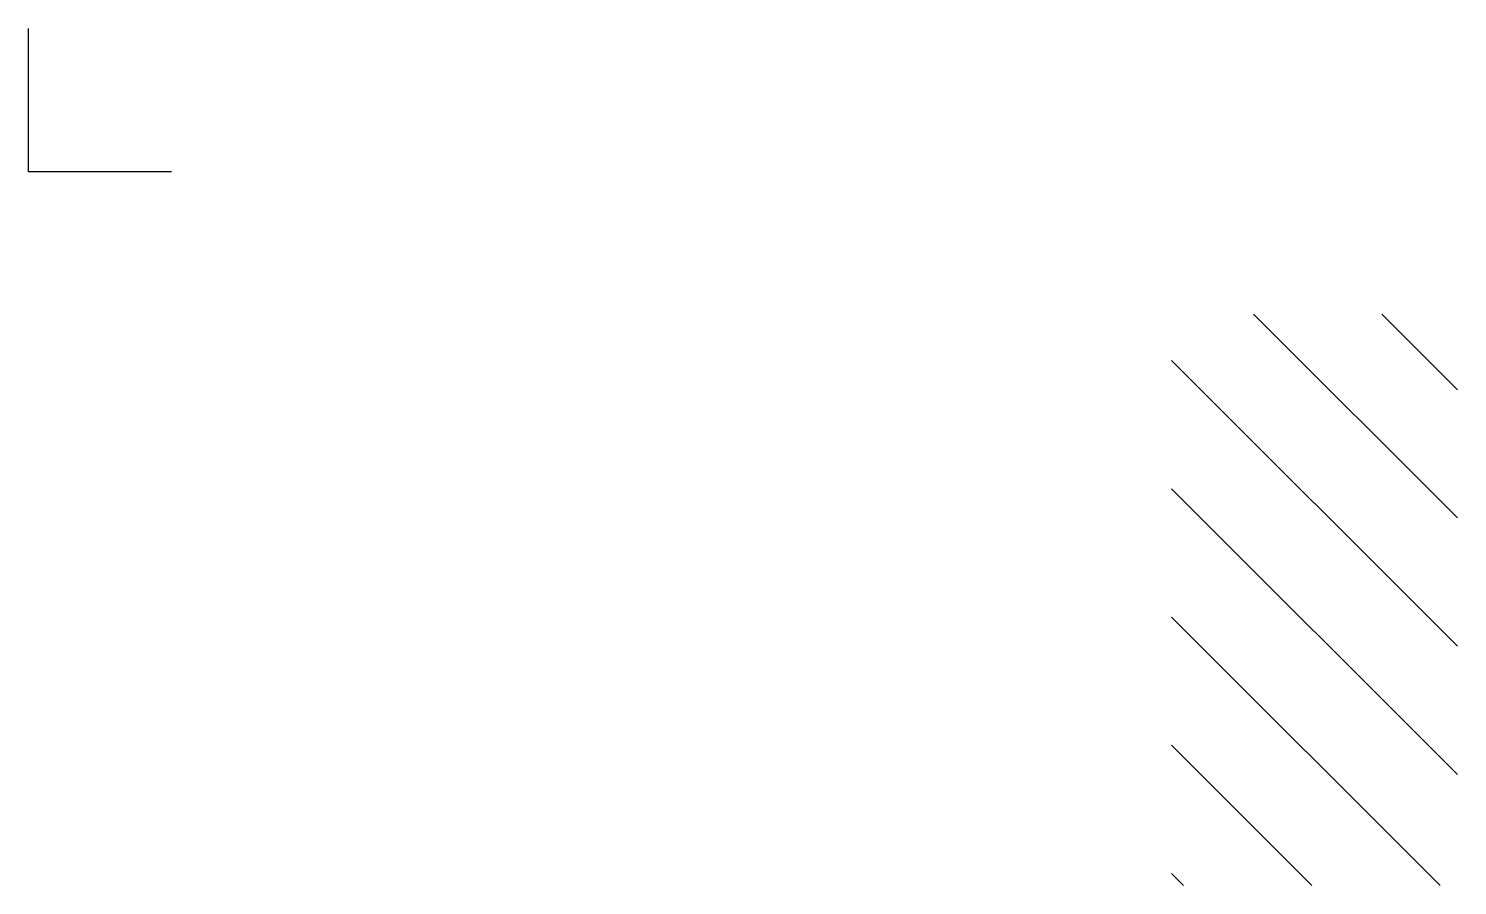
# Model space of a CAD drawing. Header units: millimetres. Extents: x 0 to 100, y 0 to 60.
import ezdxf

# ---------------------------------------------------------------- set-up
doc = ezdxf.new("R2010")
doc.units = ezdxf.units.MM

# ---------------------------------------------------------------- blocks, each defined once
blk = doc.blocks.new('HACHURE')
h = blk.add_hatch()
h.set_pattern_fill('ANSI31')
h.paths.add_polyline_path([(0, 0), (20, 0), (20, 10), (0, 10)])
blk = doc.blocks.new('STYLE')
blk.add_line((0, 0), (0, 10))
at = {"color": 1}
blk.add_line((0, 0), (10, 0), dxfattribs=at)

msp = doc.modelspace()

# ---------------------------------------------------------------- block references
msp.add_blockref('STYLE', (0, 50))
at = {"xscale": 2, "yscale": 2, "rotation": 90}
msp.add_blockref('HACHURE', (100, 0), dxfattribs=at)

doc.saveas('drawing.dxf')
